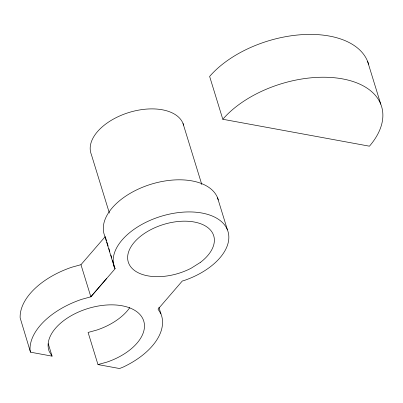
<?xml version="1.0" encoding="UTF-8"?>
<svg xmlns="http://www.w3.org/2000/svg" width="403" height="403" viewBox="0 0 403 403"><rect width="100%" height="100%" fill="white"/><g stroke="black" fill="none" stroke-linecap="round" stroke-linejoin="round"><path stroke-width="0.6" d="M106.75 278.347L90.846 296.81L81.733 299.323A68.288 39.071 -17.1 0 0 30.029 349.985L30.497 352.187L52.073 356.146L48.229 343.658M30.497 352.187L20.15 317.866A68.288 39.071 -17.1 0 1 71.85 267.209L80.963 264.695L105.228 236.611L106.508 240.777M112.543 260.403L115.107 268.73L90.846 296.81L80.963 264.695M129.811 307.57A49.665 28.417 -17.1 0 1 96.982 330.002L88.096 332.455L97.974 364.574L106.866 362.121A49.665 28.417 -17.1 0 0 143.302 319.816A49.665 28.417 -17.1 0 0 85.698 309.242A49.665 28.417 -17.1 0 0 49.262 351.547L52.073 356.146M222.804 119.268L369.44 146.188A89.395 51.146 -17.1 0 0 342.5 78.882A89.395 51.146 -17.1 0 0 222.804 119.268L209.631 76.444A89.395 51.146 -17.1 0 1 300.351 34.779A89.395 51.146 -17.1 0 1 368.594 64.314M97.974 364.574L119.55 368.533L123.167 367.083A68.288 39.071 -17.1 0 0 160.938 313.866L158.923 307.323M218.295 200.019A59.599 34.099 -17.1 0 0 150.395 184.438A59.599 34.099 -17.1 0 0 104.699 235.846L114.578 267.965L115.107 268.73M160.938 313.866L158.052 309.146L182.282 281.022L183.703 280.654A59.599 34.099 -17.1 0 0 227.433 229.886L217.549 197.767M367.586 61.347L380.759 104.17M183.017 123.479L201.812 184.569M109.384 213.111L91.325 154.414A48.42 27.706 -17.1 0 1 128.356 112.679A48.42 27.706 -17.1 0 1 183.592 125.187M106.871 241.966L108.155 246.127M108.886 248.51L109.802 251.482M110.901 255.049L111.812 258.026M114.578 267.965A59.599 34.099 -17.1 0 1 158.308 217.197A59.599 34.099 -17.1 0 1 227.433 229.886M200.412 262.393L191.158 268.217A44.698 25.575 -17.1 0 1 127.675 258.857A44.698 25.575 -17.1 0 1 187.481 221.242A44.698 25.575 -17.1 0 1 200.412 262.393"/></g></svg>
